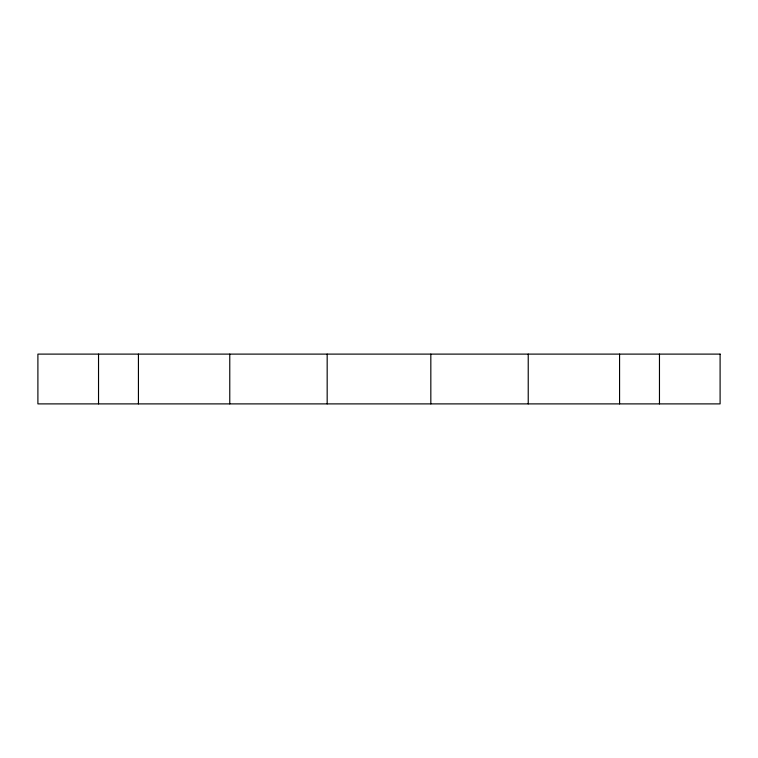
<?xml version="1.0" encoding="UTF-8"?>
<svg xmlns="http://www.w3.org/2000/svg" width="758" height="758" viewBox="0 0 758 758"><rect width="100%" height="100%" fill="white"/><g stroke="black" fill="none" stroke-linecap="round" stroke-linejoin="round"><path stroke-width="1.14" d="M659.469 354.109L659.469 403.891M619.57 354.109L619.57 403.891M528.231 354.109L528.231 403.891M430.828 354.109L430.828 403.891M327.172 354.109L327.172 403.891M229.769 354.109L229.769 403.891M138.43 354.109L138.43 403.891M98.531 354.109L98.531 403.891M720.1 354.109L37.9 354.109L37.9 403.891L720.1 403.891L720.1 354.109"/></g></svg>
